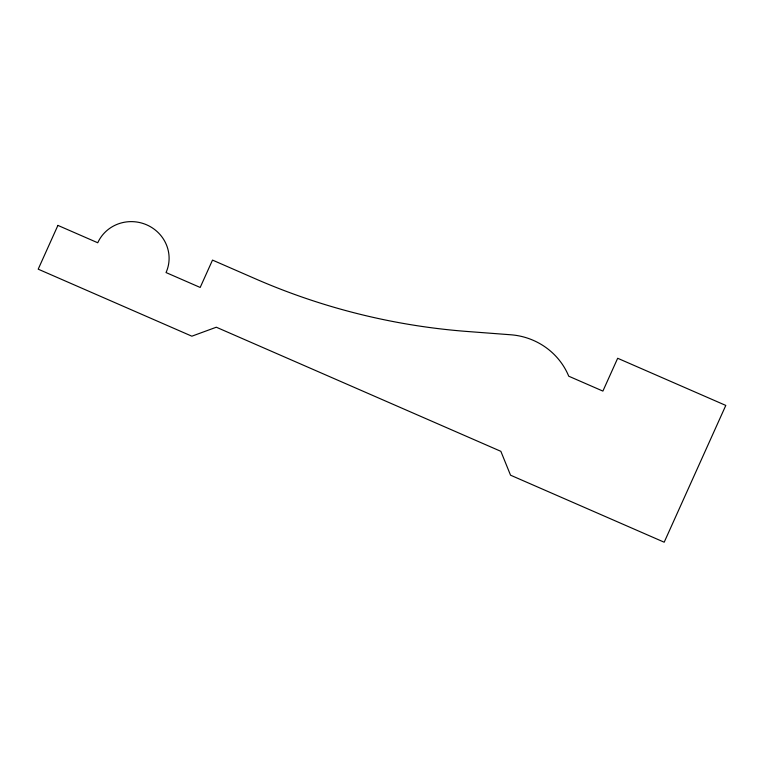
<?xml version="1.0" encoding="UTF-8"?>
<svg xmlns="http://www.w3.org/2000/svg" width="764" height="764" viewBox="0 0 764 764"><rect width="100%" height="100%" fill="white"/><g stroke="black" fill="none" stroke-linecap="round" stroke-linejoin="round"><path stroke-width="1.15" d="M57.911 225.399L38.2 269.167L191.85 336.189L216.317 327.221L500.859 451.333L510.543 475.189L664.193 542.211L725.8 405.426L617.675 358.268L602.891 391.092L568.741 376.203A66.86 64.491 14.3 0 0 510.877 334.785L467.406 331.49A631.179 608.812 14.3 0 1 258.031 279.949L212.507 260.094L200.187 287.455L166.036 272.557A37.293 35.965 14.3 0 0 146.678 224.836A37.293 35.965 14.3 0 0 97.754 242.771L57.911 225.399"/></g></svg>
